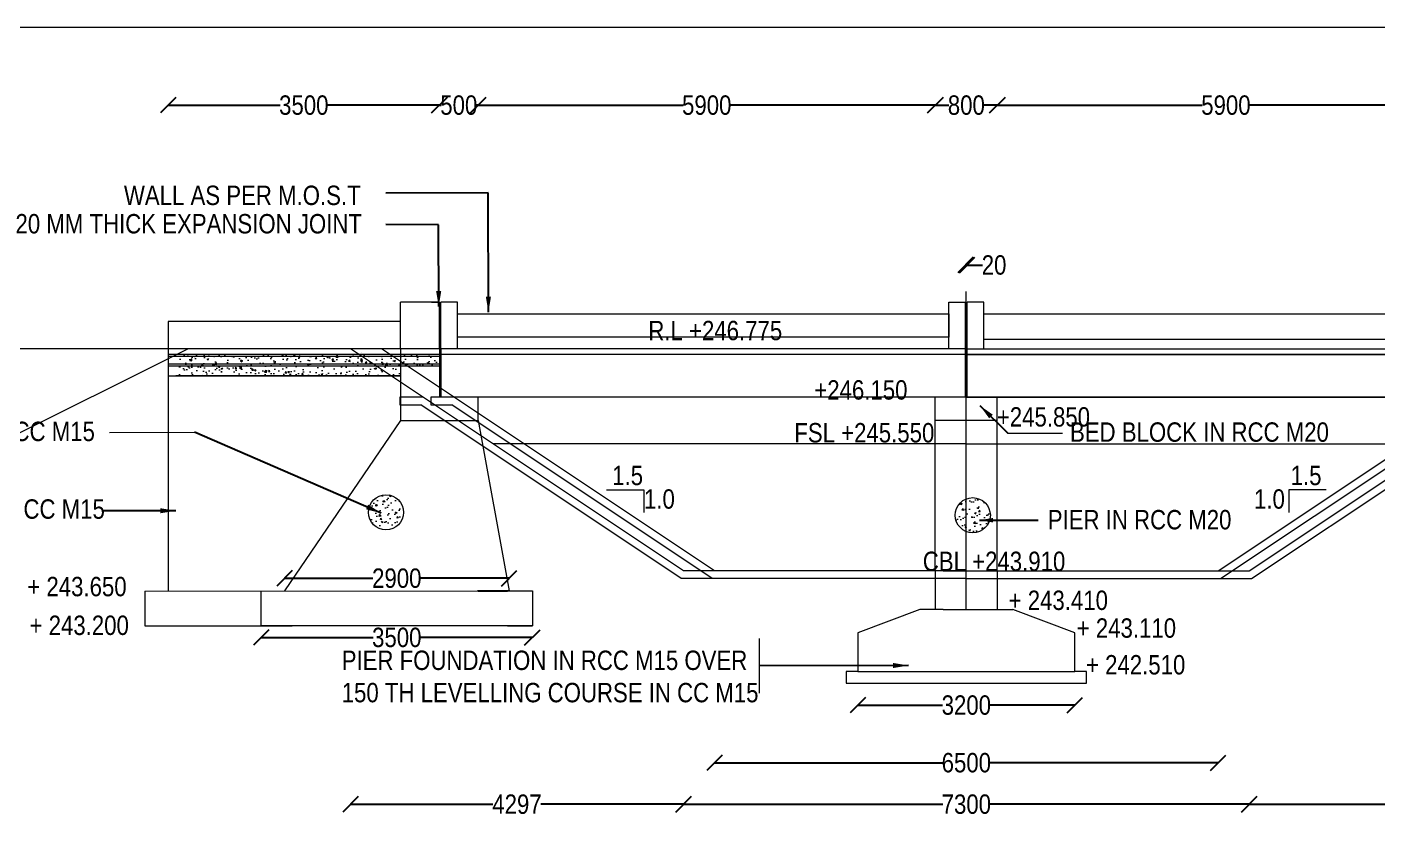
# Model space of a CAD drawing. Header units: millimetres. Extents: x 558951 to 630610, y 36244 to 87601.
# Drawn here: x 572413 to 589847, y 77411 to 87601 of the extents above; entities that cross this region are included whole.
import ezdxf

# ---------------------------------------------------------------- set-up
doc = ezdxf.new("R2010")
doc.units = ezdxf.units.MM
doc.header["$LTSCALE"] = 300
doc.header["$MEASUREMENT"] = 0
doc.layers.add('MAIN', color=7, linetype='Continuous')
doc.styles.add('ARIAL NARROW', font='ARIALN.TTF', dxfattribs={"height": 250})
doc.dimstyles.get("Standard").update_dxf_attribs({"dimtxt": 200, "dimasz": 200, "dimexe": 0.18, "dimexo": 0.0625, "dimgap": 0.09, "dimtad": 0, "dimdec": 0, "dimzin": 0, "dimdsep": 46, "dimtxsty": 'ARIAL NARROW', "dimcen": 0.0851, "dimdle": 0.1, "dimse1": 1, "dimse2": 1, "dimadec": 0, "dimazin": 0, "dimtfac": 1, "dimtdec": 0, "dimtofl": 0, "dimtmove": 0, "dimatfit": 3, "dimfxl": 1, "dimtolj": 1, "dimtzin": 0, "dimarcsym": 0})
doc.dimstyles.new('STANDARD$0', dxfattribs={"dimscale": 88.888889, "dimtxt": 0.02, "dimasz": 0.02, "dimexe": 0.05, "dimexo": 0.1, "dimgap": 0.002, "dimtad": 2, "dimdec": 0, "dimzin": 1, "dimdsep": 46, "dimtxsty": 'Standard', "dimcen": 0.09, "dimadec": 0, "dimazin": 0, "dimtfac": 1, "dimtdec": 4, "dimtofl": 0, "dimtmove": 0, "dimatfit": 3, "dimfxl": 1, "dimtolj": 1, "dimtzin": 1, "dimarcsym": 0})
doc.dimstyles.new('STANDARD$7', dxfattribs={"dimtxt": 2, "dimasz": 2, "dimexe": 1.25, "dimexo": 0.625, "dimtad": 1, "dimdec": 0, "dimlfac": 0.5, "dimdsep": 46, "dimtxsty": 'ARIAL NARROW', "dimcen": 2.5, "dimdle": 0.1, "dimse1": 1, "dimse2": 1, "dimadec": 0, "dimazin": 0, "dimtfac": 1, "dimtdec": 0, "dimtmove": 0, "dimatfit": 3, "dimfxl": 1, "dimtolj": 1, "dimtzin": 0, "dimarcsym": 0})

# ---------------------------------------------------------------- blocks, each defined once
blk = doc.blocks.new('_Oblique')
at = {"color": 0, "linetype": 'ByBlock', "lineweight": -2}
blk.add_line((-0.5, -0.5), (0.5, 0.5), dxfattribs=at)
blk = doc.blocks.new('*D45')
at = {"layer": 'Defpoints', "color": 0, "linetype": 'ByBlock', "lineweight": 9, "transparency": 16777216}
for p in [(583135, 79286), (585935, 79286), (585935, 78853)]:
    blk.add_point(p, dxfattribs=at)
at = {"layer": 'MAIN', "color": 0, "linetype": 'ByBlock', "lineweight": -2, "transparency": 16777216}
for p, q in [((583135, 78853), (584229, 78853)), ((585935, 78853), (584841, 78853))]:
    blk.add_line(p, q, dxfattribs=at)
at = {"layer": 'MAIN', "color": 0, "linetype": 'ByBlock', "lineweight": -2, "transparency": 16777216, "xscale": 200, "yscale": 200, "zscale": 200, "rotation": 180}
blk.add_blockref('_Oblique', (583135, 78853), dxfattribs=at)
at = {"layer": 'MAIN', "color": 0, "linetype": 'ByBlock', "lineweight": -2, "transparency": 16777216, "xscale": 200, "yscale": 200, "zscale": 200}
blk.add_blockref('_Oblique', (585935, 78853), dxfattribs=at)
at = {"layer": 'MAIN', "color": 0, "linetype": 'ByBlock', "lineweight": 13, "transparency": 16777216, "insert": (584535, 78853), "char_height": 250, "attachment_point": 5, "style": 'ARIAL NARROW'}
blk.add_mtext('\\A1;3200', dxfattribs=at)
blk = doc.blocks.new('*D49')
at = {"layer": 'Defpoints', "color": 0, "linetype": 'ByBlock', "lineweight": 9, "transparency": 16777216}
for p in [(584545, 84530), (584525, 84051), (584545, 84201)]:
    blk.add_point(p, dxfattribs=at)
at = {"layer": 'MAIN', "color": 0, "linetype": 'ByBlock', "lineweight": -2, "transparency": 16777216}
for p, q in [((584525, 84530), (584545, 84530)), ((584545, 84530), (584745, 84530))]:
    blk.add_line(p, q, dxfattribs=at)
at = {"layer": 'MAIN', "color": 0, "linetype": 'ByBlock', "lineweight": -2, "transparency": 16777216, "xscale": 200, "yscale": 200, "zscale": 200, "rotation": 180}
blk.add_blockref('_Oblique', (584525, 84530), dxfattribs=at)
at = {"layer": 'MAIN', "color": 0, "linetype": 'ByBlock', "lineweight": -2, "transparency": 16777216, "xscale": 200, "yscale": 200, "zscale": 200}
blk.add_blockref('_Oblique', (584545, 84530), dxfattribs=at)
at = {"layer": 'MAIN', "color": 0, "linetype": 'ByBlock', "lineweight": 13, "transparency": 16777216, "insert": (584893, 84530), "char_height": 250, "attachment_point": 5, "style": 'ARIAL NARROW'}
blk.add_mtext('\\A1;20', dxfattribs=at)
blk = doc.blocks.new('*D50')
at = {"layer": 'Defpoints', "color": 0, "linetype": 'ByBlock', "lineweight": 9, "transparency": 16777216}
for p in [(577735, 86592), (577735, 81975), (578235, 81975)]:
    blk.add_point(p, dxfattribs=at)
at = {"layer": 'MAIN', "color": 0, "linetype": 'ByBlock', "lineweight": -2, "transparency": 16777216}
for p, q in [((577735, 86592), (577759, 86592)), ((578235, 86592), (578211, 86592))]:
    blk.add_line(p, q, dxfattribs=at)
at = {"layer": 'MAIN', "color": 0, "linetype": 'ByBlock', "lineweight": -2, "transparency": 16777216, "xscale": 200, "yscale": 200, "zscale": 200, "rotation": 180}
blk.add_blockref('_Oblique', (577735, 86592), dxfattribs=at)
at = {"layer": 'MAIN', "color": 0, "linetype": 'ByBlock', "lineweight": -2, "transparency": 16777216, "xscale": 200, "yscale": 200, "zscale": 200}
blk.add_blockref('_Oblique', (578235, 86592), dxfattribs=at)
at = {"layer": 'MAIN', "color": 0, "linetype": 'ByBlock', "lineweight": 13, "transparency": 16777216, "insert": (577985, 86592), "char_height": 250, "attachment_point": 5, "style": 'ARIAL NARROW'}
blk.add_mtext('\\A1;500', dxfattribs=at)
blk = doc.blocks.new('*D51')
at = {"layer": 'Defpoints', "color": 0, "linetype": 'ByBlock', "lineweight": 9, "transparency": 16777216}
for p in [(574235, 86592), (577735, 83045), (574235, 82595)]:
    blk.add_point(p, dxfattribs=at)
at = {"layer": 'MAIN', "color": 0, "linetype": 'ByBlock', "lineweight": -2, "transparency": 16777216}
for p, q in [((574235, 86592), (575679, 86592)), ((577735, 86592), (576291, 86592))]:
    blk.add_line(p, q, dxfattribs=at)
at = {"layer": 'MAIN', "color": 0, "linetype": 'ByBlock', "lineweight": -2, "transparency": 16777216, "xscale": 200, "yscale": 200, "zscale": 200, "rotation": 180}
blk.add_blockref('_Oblique', (574235, 86592), dxfattribs=at)
at = {"layer": 'MAIN', "color": 0, "linetype": 'ByBlock', "lineweight": -2, "transparency": 16777216, "xscale": 200, "yscale": 200, "zscale": 200}
blk.add_blockref('_Oblique', (577735, 86592), dxfattribs=at)
at = {"layer": 'MAIN', "color": 0, "linetype": 'ByBlock', "lineweight": 13, "transparency": 16777216, "insert": (575985, 86592), "char_height": 250, "attachment_point": 5, "style": 'ARIAL NARROW'}
blk.add_mtext('\\A1;3500', dxfattribs=at)
blk = doc.blocks.new('*D52')
at = {"layer": 'Defpoints', "color": 0, "linetype": 'ByBlock', "lineweight": 9, "transparency": 16777216}
for p in [(578235, 86595), (584135, 86592), (584135, 86592)]:
    blk.add_point(p, dxfattribs=at)
at = {"layer": 'MAIN', "color": 0, "linetype": 'ByBlock', "lineweight": -2, "transparency": 16777216}
for p, q in [((578235, 86592), (580879, 86592)), ((584135, 86592), (581491, 86592))]:
    blk.add_line(p, q, dxfattribs=at)
at = {"layer": 'MAIN', "color": 0, "linetype": 'ByBlock', "lineweight": -2, "transparency": 16777216, "xscale": 200, "yscale": 200, "zscale": 200, "rotation": 180}
blk.add_blockref('_Oblique', (578235, 86592), dxfattribs=at)
at = {"layer": 'MAIN', "color": 0, "linetype": 'ByBlock', "lineweight": -2, "transparency": 16777216, "xscale": 200, "yscale": 200, "zscale": 200}
blk.add_blockref('_Oblique', (584135, 86592), dxfattribs=at)
at = {"layer": 'MAIN', "color": 0, "linetype": 'ByBlock', "lineweight": 13, "transparency": 16777216, "insert": (581185, 86592), "char_height": 250, "attachment_point": 5, "style": 'ARIAL NARROW'}
blk.add_mtext('\\A1;5900', dxfattribs=at)
blk = doc.blocks.new('*D53')
at = {"layer": 'Defpoints', "color": 0, "linetype": 'ByBlock', "lineweight": 9, "transparency": 16777216}
for p in [(584135, 86592), (584935, 86592), (584935, 86592)]:
    blk.add_point(p, dxfattribs=at)
at = {"layer": 'MAIN', "color": 0, "linetype": 'ByBlock', "lineweight": -2, "transparency": 16777216}
for p, q in [((584135, 86592), (584309, 86592)), ((584935, 86592), (584761, 86592))]:
    blk.add_line(p, q, dxfattribs=at)
at = {"layer": 'MAIN', "color": 0, "linetype": 'ByBlock', "lineweight": -2, "transparency": 16777216, "xscale": 200, "yscale": 200, "zscale": 200, "rotation": 180}
blk.add_blockref('_Oblique', (584135, 86592), dxfattribs=at)
at = {"layer": 'MAIN', "color": 0, "linetype": 'ByBlock', "lineweight": -2, "transparency": 16777216, "xscale": 200, "yscale": 200, "zscale": 200}
blk.add_blockref('_Oblique', (584935, 86592), dxfattribs=at)
at = {"layer": 'MAIN', "color": 0, "linetype": 'ByBlock', "lineweight": 13, "transparency": 16777216, "insert": (584535, 86592), "char_height": 250, "attachment_point": 5, "style": 'ARIAL NARROW'}
blk.add_mtext('\\A1;800', dxfattribs=at)
blk = doc.blocks.new('*D54')
at = {"layer": 'Defpoints', "color": 0, "linetype": 'ByBlock', "lineweight": 9, "transparency": 16777216}
for p in [(584935, 86592), (584935, 86592), (590835, 86595)]:
    blk.add_point(p, dxfattribs=at)
at = {"layer": 'MAIN', "color": 0, "linetype": 'ByBlock', "lineweight": -2, "transparency": 16777216}
for p, q in [((584935, 86592), (587579, 86592)), ((590835, 86592), (588191, 86592))]:
    blk.add_line(p, q, dxfattribs=at)
at = {"layer": 'MAIN', "color": 0, "linetype": 'ByBlock', "lineweight": -2, "transparency": 16777216, "xscale": 200, "yscale": 200, "zscale": 200, "rotation": 180}
blk.add_blockref('_Oblique', (584935, 86592), dxfattribs=at)
at = {"layer": 'MAIN', "color": 0, "linetype": 'ByBlock', "lineweight": -2, "transparency": 16777216, "xscale": 200, "yscale": 200, "zscale": 200}
blk.add_blockref('_Oblique', (590835, 86592), dxfattribs=at)
at = {"layer": 'MAIN', "color": 0, "linetype": 'ByBlock', "lineweight": 13, "transparency": 16777216, "insert": (587885, 86592), "char_height": 250, "attachment_point": 5, "style": 'ARIAL NARROW'}
blk.add_mtext('\\A1;5900', dxfattribs=at)
blk = doc.blocks.new('*D56')
at = {"color": 0, "linetype": 'ByBlock', "lineweight": -2, "transparency": 16777216}
for p, q in [((578235, 80335), (578235, 80331)), ((578612, 80326), (578237, 80326)), ((578614, 80335), (578614, 80331))]:
    blk.add_line(p, q, dxfattribs=at)
at = {"color": 0, "linetype": 'ByBlock', "lineweight": 9, "transparency": 16777216}
for points in [[(578237, 80327), (578237, 80326), (578235, 80326)], [(578612, 80327), (578612, 80326), (578614, 80326)]]:
    blk.add_solid(points, dxfattribs=at)
at = {"layer": 'Defpoints', "color": 0, "linetype": 'ByBlock', "lineweight": 9, "transparency": 16777216}
for p in [(578235, 80326), (578235, 80326), (578614, 80326)]:
    blk.add_point(p, dxfattribs=at)
at = {"color": 0, "linetype": 'ByBlock', "lineweight": 13, "transparency": 16777216, "insert": (578424, 80325), "char_height": 1.78, "attachment_point": 5}
blk.add_mtext('\\A1;379', dxfattribs=at)
blk = doc.blocks.new('*D59')
at = {"layer": 'Defpoints', "color": 0, "linetype": 'ByBlock', "lineweight": 9, "transparency": 16777216}
for p in [(575735, 80490), (578635, 80490), (578635, 80490)]:
    blk.add_point(p, dxfattribs=at)
at = {"layer": 'MAIN', "color": 0, "linetype": 'ByBlock', "lineweight": -2, "transparency": 16777216}
for p, q in [((575735, 80490), (576877, 80490)), ((578635, 80490), (577492, 80490))]:
    blk.add_line(p, q, dxfattribs=at)
at = {"layer": 'MAIN', "color": 0, "linetype": 'ByBlock', "lineweight": -2, "transparency": 16777216, "xscale": 200, "yscale": 200, "zscale": 200, "rotation": 180}
blk.add_blockref('_Oblique', (575735, 80490), dxfattribs=at)
at = {"layer": 'MAIN', "color": 0, "linetype": 'ByBlock', "lineweight": -2, "transparency": 16777216, "xscale": 200, "yscale": 200, "zscale": 200}
blk.add_blockref('_Oblique', (578635, 80490), dxfattribs=at)
at = {"layer": 'MAIN', "color": 0, "linetype": 'ByBlock', "lineweight": 13, "transparency": 16777216, "insert": (577185, 80490), "char_height": 250, "attachment_point": 5, "style": 'ARIAL NARROW'}
blk.add_mtext('\\A1;2900', dxfattribs=at)
blk = doc.blocks.new('*D60')
at = {"layer": 'Defpoints', "color": 0, "linetype": 'ByBlock', "lineweight": 9, "transparency": 16777216}
for p in [(575435, 79726), (578935, 79726), (578935, 79726)]:
    blk.add_point(p, dxfattribs=at)
at = {"layer": 'MAIN', "color": 0, "linetype": 'ByBlock', "lineweight": -2, "transparency": 16777216}
for p, q in [((575435, 79726), (576879, 79726)), ((578935, 79726), (577491, 79726))]:
    blk.add_line(p, q, dxfattribs=at)
at = {"layer": 'MAIN', "color": 0, "linetype": 'ByBlock', "lineweight": -2, "transparency": 16777216, "xscale": 200, "yscale": 200, "zscale": 200, "rotation": 180}
blk.add_blockref('_Oblique', (575435, 79726), dxfattribs=at)
at = {"layer": 'MAIN', "color": 0, "linetype": 'ByBlock', "lineweight": -2, "transparency": 16777216, "xscale": 200, "yscale": 200, "zscale": 200}
blk.add_blockref('_Oblique', (578935, 79726), dxfattribs=at)
at = {"layer": 'MAIN', "color": 0, "linetype": 'ByBlock', "lineweight": 13, "transparency": 16777216, "insert": (577185, 79726), "char_height": 250, "attachment_point": 5, "style": 'ARIAL NARROW'}
blk.add_mtext('\\A1;3500', dxfattribs=at)
blk = doc.blocks.new('*D61')
at = {"layer": 'Defpoints', "color": 0, "linetype": 'ByBlock', "lineweight": 9, "transparency": 16777216}
for p in [(581285, 78110), (587785, 78110), (587785, 78110)]:
    blk.add_point(p, dxfattribs=at)
at = {"layer": 'MAIN', "color": 0, "linetype": 'ByBlock', "lineweight": -2, "transparency": 16777216}
for p, q in [((581285, 78110), (584228, 78110)), ((587785, 78110), (584841, 78110))]:
    blk.add_line(p, q, dxfattribs=at)
at = {"layer": 'MAIN', "color": 0, "linetype": 'ByBlock', "lineweight": -2, "transparency": 16777216, "xscale": 200, "yscale": 200, "zscale": 200, "rotation": 180}
blk.add_blockref('_Oblique', (581285, 78110), dxfattribs=at)
at = {"layer": 'MAIN', "color": 0, "linetype": 'ByBlock', "lineweight": -2, "transparency": 16777216, "xscale": 200, "yscale": 200, "zscale": 200}
blk.add_blockref('_Oblique', (587785, 78110), dxfattribs=at)
at = {"layer": 'MAIN', "color": 0, "linetype": 'ByBlock', "lineweight": 13, "transparency": 16777216, "insert": (584535, 78110), "char_height": 250, "attachment_point": 5, "style": 'ARIAL NARROW'}
blk.add_mtext('\\A1;6500', dxfattribs=at)
blk = doc.blocks.new('*D62')
at = {"layer": 'Defpoints', "color": 0, "linetype": 'ByBlock', "lineweight": 9, "transparency": 16777216}
for p in [(580885, 77575), (588185, 77575), (588185, 77575)]:
    blk.add_point(p, dxfattribs=at)
at = {"layer": 'MAIN', "color": 0, "linetype": 'ByBlock', "lineweight": -2, "transparency": 16777216}
for p, q in [((580885, 77575), (584230, 77575)), ((588185, 77575), (584840, 77575))]:
    blk.add_line(p, q, dxfattribs=at)
at = {"layer": 'MAIN', "color": 0, "linetype": 'ByBlock', "lineweight": -2, "transparency": 16777216, "xscale": 200, "yscale": 200, "zscale": 200, "rotation": 180}
blk.add_blockref('_Oblique', (580885, 77575), dxfattribs=at)
at = {"layer": 'MAIN', "color": 0, "linetype": 'ByBlock', "lineweight": -2, "transparency": 16777216, "xscale": 200, "yscale": 200, "zscale": 200}
blk.add_blockref('_Oblique', (588185, 77575), dxfattribs=at)
at = {"layer": 'MAIN', "color": 0, "linetype": 'ByBlock', "lineweight": 13, "transparency": 16777216, "insert": (584535, 77575), "char_height": 250, "attachment_point": 5, "style": 'ARIAL NARROW'}
blk.add_mtext('\\A1;7300', dxfattribs=at)
blk = doc.blocks.new('*D63')
at = {"layer": 'Defpoints', "color": 0, "linetype": 'ByBlock', "lineweight": 9, "transparency": 16777216}
for p in [(576587, 80440), (580885, 77575), (580885, 77575)]:
    blk.add_point(p, dxfattribs=at)
at = {"layer": 'MAIN', "color": 0, "linetype": 'ByBlock', "lineweight": -2, "transparency": 16777216}
for p, q in [((576587, 77575), (578426, 77575)), ((580885, 77575), (579046, 77575))]:
    blk.add_line(p, q, dxfattribs=at)
at = {"layer": 'MAIN', "color": 0, "linetype": 'ByBlock', "lineweight": -2, "transparency": 16777216, "xscale": 200, "yscale": 200, "zscale": 200, "rotation": 180}
blk.add_blockref('_Oblique', (576587, 77575), dxfattribs=at)
at = {"layer": 'MAIN', "color": 0, "linetype": 'ByBlock', "lineweight": -2, "transparency": 16777216, "xscale": 200, "yscale": 200, "zscale": 200}
blk.add_blockref('_Oblique', (580885, 77575), dxfattribs=at)
at = {"layer": 'MAIN', "color": 0, "linetype": 'ByBlock', "lineweight": 13, "transparency": 16777216, "insert": (578736, 77575), "char_height": 250, "attachment_point": 5, "style": 'ARIAL NARROW'}
blk.add_mtext('\\A1;4297', dxfattribs=at)
blk = doc.blocks.new('*D64')
at = {"layer": 'Defpoints', "color": 0, "linetype": 'ByBlock', "lineweight": 9, "transparency": 16777216}
for p in [(592483, 80440), (588185, 77575), (588185, 77575)]:
    blk.add_point(p, dxfattribs=at)
at = {"layer": 'MAIN', "color": 0, "linetype": 'ByBlock', "lineweight": -2, "transparency": 16777216}
for p, q in [((588185, 77575), (590024, 77575)), ((592483, 77575), (590644, 77575))]:
    blk.add_line(p, q, dxfattribs=at)
at = {"layer": 'MAIN', "color": 0, "linetype": 'ByBlock', "lineweight": -2, "transparency": 16777216, "xscale": 200, "yscale": 200, "zscale": 200, "rotation": 180}
blk.add_blockref('_Oblique', (588185, 77575), dxfattribs=at)
at = {"layer": 'MAIN', "color": 0, "linetype": 'ByBlock', "lineweight": -2, "transparency": 16777216, "xscale": 200, "yscale": 200, "zscale": 200}
blk.add_blockref('_Oblique', (592483, 77575), dxfattribs=at)
at = {"layer": 'MAIN', "color": 0, "linetype": 'ByBlock', "lineweight": 13, "transparency": 16777216, "insert": (590334, 77575), "char_height": 250, "attachment_point": 5, "style": 'ARIAL NARROW'}
blk.add_mtext('\\A1;4297', dxfattribs=at)

msp = doc.modelspace()

# ---------------------------------------------------------------- hatches: boundary and pattern name
at = {"linetype": 'ByBlock', "lineweight": 13}
h = msp.add_hatch(dxfattribs=at)
h.set_pattern_fill('AR-CONC', color=0, scale=30, style=0)
h.set_pattern_definition([(50, (2916.36, 102394.58), (215.178055, -18.82564), [22.5, -247.5]), (355, (2916.36, 102394.58), (-41.6254, 225.65764), [18, -198]), (100.4514, (2934.3, 102393), (173.552815, 206.83186), [19.12206, -210.34263]), (46.1842, (2916.36, 102454.58), (320.17231, -49.6557), [33.75, -371.25]), (96.6356, (2943.04, 102450.44), (280.39881, 292.23536), [28.68309, -315.5139]), (351.1842, (2916.36, 102454.58), (280.39858, 292.23558), [27, -297]), (21, (2946.36, 102439.58), (179.072116, -120.785667), [22.5, -247.5]), (326, (2946.36, 102439.58), (72.9946, 217.54501), [18, -198]), (71.4514, (2961.28, 102429.51), (252.06679, 96.75915), [19.12206, -210.34263]), (37.5, (2916.36, 102394.58), (3.647957, 99.868156), [0, -195.6, 0, -201, 0, -198.75]), (7.5, (2916.36, 102394.58), (78.920861, 118.323514), [0, -114.6, 0, -191.1, 0, -75.75]), (327.5, (2849.46, 102394.58), (160.146731, -6.766462), [0, -75, 0, -234, 0, -310.5]), (317.5, (2819.46, 102394.58), (174.95585, 30.031495), [0, -97.5, 0, -155.4, 0, -220.5])])
h.paths.add_polyline_path([(577734.9, 83376.3), (574334.9, 83376.3), (574334.9, 83101.3), (577234.9, 83101.3), (577234.9, 83226.3), (577734.9, 83226.3)])
at = {"layer": 'MAIN', "linetype": 'ByBlock', "lineweight": 13}
h = msp.add_hatch(dxfattribs=at)
h.set_pattern_fill('AR-CONC', color=0, scale=30, style=0)
h.set_pattern_definition([(130, (1151754.4, -20989.98), (-215.178055, -18.82564), [22.5, -247.5]), (185, (1151754.4, -20989.98), (41.6254, 225.65764), [18, -198]), (79.5486, (1151736.46, -20991.55), (-173.552815, 206.83186), [19.12206, -210.34263]), (133.8158, (1151754.4, -20929.98), (-320.17231, -49.6557), [33.75, -371.25]), (83.3644, (1151727.7, -20934.12), (-280.39881, 292.23536), [28.68309, -315.5139]), (188.8158, (1151754.4, -20929.98), (-280.39858, 292.23558), [27, -297]), (159, (1151724.4, -20944.98), (-179.072116, -120.785667), [22.5, -247.5]), (214, (1151724.4, -20944.98), (-72.9946, 217.54501), [18, -198]), (108.5486, (1151709.47, -20955.04), (-252.06679, 96.75915), [19.12206, -210.34263]), (142.5, (1151754.4, -20989.98), (-3.647957, 99.868156), [0, -195.6, 0, -201, 0, -198.75]), (172.5, (1151754.4, -20989.98), (-78.920861, 118.323514), [0, -114.6, 0, -191.1, 0, -75.75]), (212.5, (1151821.3, -20989.98), (-160.146731, -6.766462), [0, -75, 0, -234, 0, -310.5]), (222.5, (1151851.3, -20989.98), (-174.95585, 30.031495), [0, -97.5, 0, -155.4, 0, -220.5])])
edge = h.paths.add_edge_path()
edge.add_arc((577045.6, 81340), 226.8, 0, 360)
h = msp.add_hatch(dxfattribs=at)
h.set_pattern_fill('AR-CONC', color=0, scale=30, style=0)
h.set_pattern_definition([(50, (23626.33, -20531.4), (215.178055, -18.82564), [22.5, -247.5]), (355, (23626.33, -20531.4), (-41.6254, 225.65764), [18, -198]), (100.4514, (23644.26, -20532.98), (173.552815, 206.83186), [19.12206, -210.34263]), (46.1842, (23626.33, -20471.4), (320.17231, -49.6557), [33.75, -371.25]), (96.6356, (23653, -20475.55), (280.39881, 292.23536), [28.68309, -315.5139]), (351.1842, (23626.33, -20471.4), (280.39858, 292.23558), [27, -297]), (21, (23656.33, -20486.4), (179.072116, -120.785667), [22.5, -247.5]), (326, (23656.33, -20486.4), (72.9946, 217.54501), [18, -198]), (71.4514, (23671.25, -20496.47), (252.06679, 96.75915), [19.12206, -210.34263]), (37.5, (23626.33, -20531.41), (3.647957, 99.868156), [0, -195.6, 0, -201, 0, -198.75]), (7.5, (23626.33, -20531.41), (78.920861, 118.323514), [0, -114.6, 0, -191.1, 0, -75.75]), (327.5, (23559.43, -20531.41), (160.146731, -6.766462), [0, -75, 0, -234, 0, -310.5]), (317.5, (23529.43, -20531.41), (174.95585, 30.031495), [0, -97.5, 0, -155.4, 0, -220.5])])
edge = h.paths.add_edge_path()
edge.add_arc((584613.9, 81303.5), 226.8, 0, 360)

# ---------------------------------------------------------------- linework, layer by layer
at = {"color": 0, "lineweight": 13}
for p, q in [((584534.9, 80086.3), (584534.9, 84188.5)), ((584534.9, 83451.3), (574140, 83451.3)), ((580884.9, 80586.3), (576587.4, 83451.3)), ((580884.9, 80586.3), (576587.4, 83451.3)), ((591434.9, 83376.3), (576674.9, 83376.3)), ((581284.9, 80586.3), (576987.4, 83451.3)), ((581284.9, 80586.3), (576987.4, 83451.3)), ((577234.9, 83451.3), (577234.9, 82526.3)), ((577734.9, 83451.3), (577734.9, 82826.3)), ((577734.9, 83451.3), (577734.9, 82826.3)), ((577754.9, 83451.3), (577754.9, 82826.3)), ((577754.9, 83451.3), (577754.9, 82826.3)), ((584534.9, 83376.3), (578509.9, 83376.3)), ((584524.9, 82826.3), (584524.9, 83376.3)), ((584534.9, 83451.3), (604468.1, 83451.3)), ((584534.9, 83376.3), (592369.9, 83376.3)), ((584544.9, 82826.3), (584544.9, 83376.3)), ((587784.9, 80586.3), (592082.4, 83451.3)), ((588184.9, 80586.3), (592482.4, 83451.3)), ((578234.9, 82526.3), (578234.9, 82826.3)), ((578234.9, 82526.3), (578234.9, 82826.3)), ((584534.9, 82826.3), (580784.9, 82826.3)), ((584134.9, 80586.3), (584134.9, 82826.3)), ((584534.9, 82826.3), (589659.9, 82826.3)), ((584534.9, 82826.3), (591334.9, 82826.3)), ((584934.9, 80586.3), (584934.9, 82826.3)), ((580854.4, 80486.4), (577495, 82726)), ((581254.6, 80486.3), (577894.7, 82726.2)), ((587815.1, 80486.3), (591175, 82726.2)), ((588215.3, 80486.4), (591574.7, 82726)), ((577234.9, 82526.3), (575734.9, 80326.3)), ((577234.9, 82526.3), (578234.9, 82526.3)), ((578234.9, 82526.3), (578634.9, 80326.3)), ((584934.9, 82526.3), (584134.9, 82526.3)), ((584534.9, 82226.3), (578424.9, 82226.3)), ((584534.9, 82226.3), (580784.9, 82226.3)), ((584534.9, 82226.3), (590644.9, 82226.3)), ((584534.9, 80586.3), (580884.9, 80586.3)), ((584534.9, 80586.3), (588184.9, 80586.3)), ((584534.9, 80486.3), (580854.7, 80486.3)), ((584534.9, 80486.3), (588215, 80486.3)), ((573935.4, 80325.8), (578613.9, 80326.3)), ((575434.9, 79876.3), (575434.9, 80325.8)), ((578613.9, 80326.3), (578934.9, 80326.3)), ((578934.9, 80326.3), (578934.9, 79876.3)), ((573935.4, 79875.8), (575834.9, 79876.3)), ((578934.9, 79876.3), (575434.9, 79876.3)), ((578615.5, 79876.3), (578934.9, 79876.3))]:
    msp.add_line(p, q, dxfattribs=at)
at = {"color": 0, "linetype": 'ByBlock', "lineweight": 13}
for p, q in [((574234.9, 83800.3), (574234.9, 80325.8)), ((574140, 83451.3), (566497.5, 83451.3)), ((569437.4, 80926.3), (574487.4, 83451.3)), ((574234.9, 83450.8), (574234.9, 83101.3)), ((577524.9, 82826.3), (577224.9, 82826.3)), ((577224.9, 82826.3), (577224.9, 82726.3)), ((577924.9, 82826.3), (577624.9, 82826.3)), ((577624.9, 82826.3), (577624.9, 82726.3)), ((577224.9, 82726.3), (577494.1, 82726.3)), ((577494.1, 82726.3), (577495, 82726)), ((577624.9, 82726.3), (577894.4, 82726.3)), ((584134.9, 80586.3), (584134.9, 80086.3)), ((584234.9, 80586.3), (584834.9, 80586.3)), ((584934.9, 80586.3), (584934.9, 80086.3)), ((573934.9, 80325.3), (573934.9, 79876.3)), ((583934.9, 80086.3), (583134.9, 79786.3)), ((584234.9, 80086.3), (583934.9, 80086.3)), ((584234.9, 80086.3), (584834.9, 80086.3)), ((584834.9, 80086.3), (585134.9, 80086.3)), ((585934.9, 79786.3), (585134.9, 80086.3)), ((583134.9, 79786.3), (583134.9, 79286.3)), ((585934.9, 79286.3), (585934.9, 79786.3)), ((583134.9, 79286.3), (582984.9, 79286.3)), ((582984.9, 79286.3), (582984.9, 79136.3)), ((583134.9, 79286.3), (585934.9, 79286.3)), ((586084.9, 79286.3), (585934.9, 79286.3)), ((586084.9, 79136.3), (586084.9, 79286.3)), ((582984.9, 79136.3), (586084.9, 79136.3))]:
    msp.add_line(p, q, dxfattribs=at)
at = {"color": 0, "lineweight": 13}
for points in [[(577969.9, 83901.3), (584309.9, 83901.3), (584309.9, 83601.3), (577969.9, 83601.3)], [(584759.9, 83901.3), (591099.9, 83901.3), (591099.9, 83571.3), (584759.9, 83571.3)]]:
    msp.add_lwpolyline(points, close=True, dxfattribs=at)
at = {"color": 0, "linetype": 'ByBlock', "lineweight": 13}
for centre, start, end in [((574235.4, 83450.8), 90, 180), ((577494.4, 82725.8), 56.30993, 90), ((577894.4, 82725.8), 56.30993, 90), ((573935.4, 80325.3), 90, 180), ((573935.4, 79876.3), 180, 270), ((574235.4, 79876.3), 180, 270)]:
    msp.add_arc(centre, 0.5, start, end, dxfattribs=at)
at = {"color": 0, "lineweight": 13}
for centre, start, end in [((576724, 83400.8), 90, 236.30993), ((576724, 83400.8), 90, 236.30993), ((580854.7, 80486.8), 236.30993, 270), ((588215, 80486.8), 270, 303.69007), ((575435.4, 80325.8), 90, 180), ((575635.4, 80325.8), 90, 180), ((575635.4, 80325.8), 90, 180)]:
    msp.add_arc(centre, 0.5, start, end, dxfattribs=at)
at = {"layer": 'MAIN', "color": 0, "lineweight": 13}
for p, q in [((558951.3, 87600.6), (630609.8, 87600.6)), ((579890, 81632.1), (580373.3, 81632.1)), ((580373.3, 81632.1), (580373.3, 81336.5)), ((589179.7, 81632.1), (588696.4, 81632.1)), ((588696.4, 81632.1), (588696.4, 81336.5))]:
    msp.add_line(p, q, dxfattribs=at)
at = {"layer": 'MAIN', "color": 0, "linetype": 'ByBlock', "lineweight": 13}
for p, q in [((577234.9, 83451.3), (577234.9, 84051.3)), ((577734.9, 84051.3), (577234.9, 84051.3)), ((577334.9, 84051.3), (577234.9, 84051.3)), ((577634.9, 84051.3), (577334.9, 84051.3)), ((577634.9, 84051.3), (577734.9, 84051.3)), ((577734.9, 83451.3), (577734.9, 84051.3)), ((577754.9, 83451.3), (577754.9, 84051.3)), ((577969.9, 84051.3), (577754.9, 84051.3)), ((577969.9, 83451.3), (577969.9, 84051.3)), ((584309.9, 84051.3), (584524.9, 84051.3)), ((584309.9, 83451.3), (584309.9, 84051.3)), ((584309.9, 83451.3), (584309.9, 84051.3)), ((584309.9, 84051.3), (584524.9, 84051.3)), ((584524.9, 83376.3), (584524.9, 84051.3)), ((584759.9, 84051.3), (584544.9, 84051.3)), ((584544.9, 83376.3), (584544.9, 84051.3)), ((584759.9, 83451.3), (584759.9, 84051.3)), ((577234.5, 83801.3), (574235.4, 83800.8)), ((577234.9, 83451.3), (577234.9, 83801.3)), ((577754.9, 83376.3), (574234.9, 83376.3)), ((577734.9, 83351.3), (574234.9, 83351.3)), ((577734.9, 83251.3), (574234.9, 83251.3)), ((577734.9, 83226.3), (574234.9, 83226.3)), ((577234.9, 83101.3), (574334.9, 83101.3)), ((591334.9, 82826.3), (577734.9, 82826.3)), ((584534.9, 82826.3), (578809.9, 82826.3)), ((584534.9, 82826.3), (579409.9, 82826.3)), ((573477.7, 82370.6), (574573.3, 82376.6)), ((585071.5, 82361.9), (585777, 82361.9)), ((581860.3, 79715.3), (581860.3, 79007.3))]:
    msp.add_line(p, q, dxfattribs=at)
at = {"layer": 'MAIN', "color": 0, "lineweight": 13, "const_width": 6.25, "flags": 128}
for points in [[(574581, 83344.3, -1), (574574.7, 83344.3, -1)], [(574831, 83344.3, -1), (574824.7, 83344.3, -1)], [(575065.1, 83344.3, -1), (575058.8, 83344.3, -1)], [(575315.1, 83344.3, -1), (575308.8, 83344.3, -1)], [(575570.9, 83344.3, -1), (575564.7, 83344.3, -1)], [(575820.9, 83344.3, -1), (575814.7, 83344.3, -1)], [(576066.6, 83344.3, -1), (576060.4, 83344.3, -1)], [(576316.6, 83344.3, -1), (576310.4, 83344.3, -1)], [(576578, 83344.3, -1), (576571.7, 83344.3, -1)], [(576828, 83344.3, -1), (576821.7, 83344.3, -1)], [(576994.6, 83344.3, -1), (576988.3, 83344.3, -1)], [(577244.6, 83344.3, -1), (577238.3, 83344.3, -1)], [(577467.2, 83344.3, -1), (577461, 83344.3, -1)], [(574581, 83258.5, -1), (574574.7, 83258.5, -1)], [(574831, 83258.5, -1), (574824.7, 83258.5, -1)], [(575065.1, 83258.5, -1), (575058.8, 83258.5, -1)], [(575315.1, 83258.5, -1), (575308.8, 83258.5, -1)], [(575570.9, 83258.5, -1), (575564.7, 83258.5, -1)], [(575820.9, 83258.5, -1), (575814.7, 83258.5, -1)], [(576066.6, 83258.5, -1), (576060.4, 83258.5, -1)], [(576316.6, 83258.5, -1), (576310.4, 83258.5, -1)], [(576578, 83258.5, -1), (576571.7, 83258.5, -1)], [(576828, 83258.5, -1), (576821.7, 83258.5, -1)], [(576994.6, 83258.5, -1), (576988.3, 83258.5, -1)], [(577244.6, 83258.5, -1), (577238.3, 83258.5, -1)], [(577467.2, 83258.5, -1), (577461, 83258.5, -1)]]:
    msp.add_lwpolyline(points, format="xyb", close=True, dxfattribs=at)
at = {"layer": 'MAIN', "color": 0, "linetype": 'ByBlock', "lineweight": 13}
msp.add_lwpolyline([(574234.9, 83101.3), (577234.9, 83101.3)], dxfattribs=at)
at = {"layer": 'MAIN', "color": 0, "lineweight": 13}
for centre in [(577045.6, 81340), (584618.2, 81303.4)]:
    msp.add_circle(centre, 226.8, dxfattribs=at)

# ---------------------------------------------------------------- texts
at = {"layer": 'MAIN', "color": 0, "lineweight": 13, "style": 'ARIAL NARROW'}
for s, p in [('WALL AS PER M.O.S.T', (573663.7, 85304.7)), ('+ 243.650', (572416.4, 80258.2)), ('+ 243.410', (585080.4, 80081.2)), ('+ 243.200', (572445.4, 79758.7)), ('+ 243.110', (585959.5, 79723.1)), ('+ 242.510', (586079.2, 79249.6))]:
    msp.add_text(s, height=250, dxfattribs=at).set_placement(p)
at = {"layer": 'MAIN', "color": 0, "lineweight": 13, "char_height": 250, "style": 'ARIAL NARROW'}
for s, insert, attachment_point in [('20 MM THICK EXPANSION JOINT', (572264.3, 85061.6), 4), ('ABUTMENT IN CC M15', (573289.3, 82382.8), 6), ('BED BLOCK IN RCC M20', (585872.9, 82374), 4), ('1.5', (580363.3, 81814.7), 6), ('1.5', (589118.8, 81814.7), 6), ('1.0', (580773.3, 81510.7), 6), ('1.0', (588645.8, 81510.7), 6), ('RETURN WALL IN CC M15', (569869.8, 81381.4), 4), ('PIER IN RCC M20', (585585.6, 81244.3), 4), ('PIER FOUNDATION IN RCC M15 OVER \\P150 TH LEVELLING COURSE IN CC M15', (576474.1, 79222.1), 4)]:
    msp.add_mtext(s, dxfattribs=dict(at, insert=insert, attachment_point=attachment_point))
at = {"layer": 'MAIN', "color": 0, "lineweight": 13, "char_height": 250, "attachment_point": 1, "style": 'ARIAL NARROW'}
for s, insert, width in [('R.L +246.775', (580431.2, 83810.8), 2930.825), (' +246.150', (582493.2, 83044.8), 2930.825), (' +245.850', (584849.2, 82697.1), 2930.825), ('FSL +245.550', (582314.7, 82492.5), 2930.825), ('CBL +243.910', (583973.5, 80833.7), 2256.93)]:
    msp.add_mtext(s, dxfattribs=dict(at, insert=insert, width=width))

# ---------------------------------------------------------------- dimensions: what is measured, and where the dimension line sits
at = {"color": 0, "linetype": 'ByBlock', "lineweight": 13}
dim = msp.add_linear_dim(base=(578234.9, 80326.3), p1=(578613.9, 80326.3), p2=(578234.9, 80326.3), angle=180, dimstyle='STANDARD$0', dxfattribs=at)
dim.commit()
dim.dimension.update_dxf_attribs({"geometry": '*D56', "text_midpoint": (578424.4, 80325.3)})
at = {"layer": 'MAIN', "color": 0, "linetype": 'ByBlock', "lineweight": 13}
for base, p1, p2, dimstyle, override, picture, middle in [((574234.9, 86591.7), (577734.9, 83045), (574234.9, 82595), 'Standard', {"dimtxt": 250, "dimblk1": 'Oblique', "dimblk2": 'Oblique', "dimsah": 1}, '*D51', (575984.9, 86591.7)), ((577734.9, 86591.7), (578234.9, 81975.5), (577734.9, 81975.5), 'Standard', {"dimtxt": 250, "dimblk1": 'Oblique', "dimblk2": 'Oblique', "dimsah": 1}, '*D50', (577984.9, 86591.7)), ((584934.9, 86592.3), (590834.9, 86594.8), (584934.9, 86592.3), 'STANDARD$0', {"dimscale": 1, "dimtxt": 250, "dimasz": 200, "dimexe": 0.18, "dimexo": 0.0625, "dimgap": 0.09, "dimtad": 0, "dimzin": 0, "dimtxsty": 'ARIAL NARROW', "dimblk1": 'Oblique', "dimblk2": 'Oblique', "dimsah": 1, "dimcen": 0.0851, "dimdle": 0.1, "dimse1": 1, "dimse2": 1, "dimtdec": 0, "dimtzin": 0}, '*D54', (587884.9, 86592.3)), ((588185.0505494, 77575.3171713), (592482.5505493, 80440.3171713), (588185.0505494, 77575.3171713), 'STANDARD$0', {"dimscale": 1, "dimtxt": 250, "dimasz": 200, "dimexe": 0.18, "dimexo": 0.0625, "dimgap": 0.09, "dimtad": 0, "dimzin": 0, "dimtxsty": 'ARIAL NARROW', "dimblk1": 'Oblique', "dimblk2": 'Oblique', "dimsah": 1, "dimcen": 0.0851, "dimdle": 0.1, "dimse1": 1, "dimse2": 1, "dimtdec": 0, "dimtzin": 0}, '*D64', (590333.8005493, 77575.3171713))]:
    dim = msp.add_linear_dim(base=base, p1=p1, p2=p2, angle=180, dimstyle=dimstyle, override=override, dxfattribs=at)
    dim.commit()
    dim.dimension.update_dxf_attribs({"geometry": picture, "text_midpoint": middle})
for base, p1, p2, dimstyle, override, picture, middle in [((584134.9, 86592.3), (578234.9, 86594.8), (584134.9, 86592.3), 'STANDARD$0', {"dimscale": 1, "dimtxt": 250, "dimasz": 200, "dimexe": 0.18, "dimexo": 0.0625, "dimgap": 0.09, "dimtad": 0, "dimzin": 0, "dimtxsty": 'ARIAL NARROW', "dimblk1": 'Oblique', "dimblk2": 'Oblique', "dimsah": 1, "dimcen": 0.0851, "dimdle": 0.1, "dimse1": 1, "dimse2": 1, "dimtdec": 0, "dimtzin": 0}, '*D52', (581184.9, 86592.3)), ((584934.9, 86592.3), (584134.9, 86592.3), (584934.9, 86592.3), 'STANDARD$0', {"dimscale": 1, "dimtxt": 250, "dimasz": 200, "dimexe": 0.18, "dimexo": 0.0625, "dimgap": 0.09, "dimtad": 0, "dimzin": 0, "dimtxsty": 'ARIAL NARROW', "dimblk1": 'Oblique', "dimblk2": 'Oblique', "dimsah": 1, "dimcen": 0.0851, "dimdle": 0.1, "dimse1": 1, "dimse2": 1, "dimtdec": 0, "dimtzin": 0}, '*D53', (584534.9, 86592.3)), ((584544.9, 84530.3), (584524.9, 84051.3), (584544.9, 84201.3), 'Standard', {"dimtxt": 250, "dimblk1": 'Oblique', "dimblk2": 'Oblique', "dimsah": 1}, '*D49', (584893.1, 84530.3)), ((578634.9, 80490.3), (575734.9, 80490.3), (578634.9, 80490.3), 'STANDARD$0', {"dimscale": 1, "dimtxt": 250, "dimasz": 200, "dimexe": 0.18, "dimexo": 0.0625, "dimgap": 0.09, "dimtad": 0, "dimzin": 0, "dimtxsty": 'ARIAL NARROW', "dimblk1": 'Oblique', "dimblk2": 'Oblique', "dimsah": 1, "dimcen": 0.0851, "dimdle": 0.1, "dimse1": 1, "dimse2": 1, "dimtdec": 0, "dimtzin": 0}, '*D59', (577184.9, 80490.3)), ((580884.6505494, 77575.3171713), (576587.1505494, 80440.3171713), (580884.6505494, 77575.3171713), 'STANDARD$0', {"dimscale": 1, "dimtxt": 250, "dimasz": 200, "dimexe": 0.18, "dimexo": 0.0625, "dimgap": 0.09, "dimtad": 0, "dimzin": 0, "dimtxsty": 'ARIAL NARROW', "dimblk1": 'Oblique', "dimblk2": 'Oblique', "dimsah": 1, "dimcen": 0.0851, "dimdle": 0.1, "dimse1": 1, "dimse2": 1, "dimtdec": 0, "dimtzin": 0}, '*D63', (578735.9005494, 77575.3171713)), ((578934.9, 79726.3), (575434.9, 79726.3), (578934.9, 79726.3), 'STANDARD$0', {"dimscale": 1, "dimtxt": 250, "dimasz": 200, "dimexe": 0.18, "dimexo": 0.0625, "dimgap": 0.09, "dimtad": 0, "dimzin": 0, "dimtxsty": 'ARIAL NARROW', "dimblk1": 'Oblique', "dimblk2": 'Oblique', "dimsah": 1, "dimcen": 0.0851, "dimdle": 0.1, "dimse1": 1, "dimse2": 1, "dimtdec": 0, "dimtzin": 0}, '*D60', (577184.9, 79726.3)), ((587784.9, 78109.8), (581284.9, 78109.8), (587784.9, 78109.8), 'STANDARD$0', {"dimscale": 1, "dimtxt": 250, "dimasz": 200, "dimexe": 0.18, "dimexo": 0.0625, "dimgap": 0.09, "dimtad": 0, "dimzin": 0, "dimtxsty": 'ARIAL NARROW', "dimblk1": 'Oblique', "dimblk2": 'Oblique', "dimsah": 1, "dimcen": 0.0851, "dimdle": 0.1, "dimse1": 1, "dimse2": 1, "dimtdec": 0, "dimtzin": 0}, '*D61', (584534.9, 78109.8)), ((588184.9, 77575.3), (580884.9, 77575.3), (588184.9, 77575.3), 'STANDARD$0', {"dimscale": 1, "dimtxt": 250, "dimasz": 200, "dimexe": 0.18, "dimexo": 0.0625, "dimgap": 0.09, "dimtad": 0, "dimzin": 0, "dimtxsty": 'ARIAL NARROW', "dimblk1": 'Oblique', "dimblk2": 'Oblique', "dimsah": 1, "dimcen": 0.0851, "dimdle": 0.1, "dimse1": 1, "dimse2": 1, "dimtdec": 0, "dimtzin": 0}, '*D62', (584534.9, 77575.3))]:
    dim = msp.add_linear_dim(base=base, p1=p1, p2=p2, dimstyle=dimstyle, override=override, dxfattribs=at)
    dim.commit()
    dim.dimension.update_dxf_attribs({"geometry": picture, "text_midpoint": middle})
dim = msp.add_linear_dim(base=(585934.9, 78853.5), p1=(583134.9, 79286.3), p2=(585934.9, 79286.3), text='3200', dimstyle='Standard', override={"dimtxt": 250, "dimblk1": 'Oblique', "dimblk2": 'Oblique', "dimsah": 1}, dxfattribs=at)
dim.commit()
dim.dimension.update_dxf_attribs({"geometry": '*D45', "text_midpoint": (584534.9, 78853.5)})

# ---------------------------------------------------------------- leaders
msp.add_leader([(578367.9, 83921.2), (578363, 85463.3), (577044.3, 85458.3)], dimstyle='STANDARD$7', override={"dimtxt": 250, "dimasz": 200, "dimexe": 0.18, "dimexo": 0.0625, "dimgap": 0.09, "dimtad": 0, "dimlfac": 1, "dimzin": 0, "dimcen": 0.0851, "dimtofl": 0}, dxfattribs=at)
at = {"layer": 'MAIN', "color": 0, "lineweight": 13}
for points, override in [([(577726.3, 83994.7), (577722.9, 85050), (577042.8, 85052.5)], {"dimtxt": 200, "dimasz": 200, "dimexe": 0.18, "dimexo": 0.0625, "dimgap": 0.09, "dimtad": 0, "dimtoh": 1, "dimlfac": 1, "dimzin": 0, "dimcen": 0.09, "dimtdec": 4, "dimtofl": 0}), ([(584710, 82717.6), (585071.5, 82361.9)], {"dimtxt": 200, "dimasz": 200, "dimexe": 0.18, "dimexo": 0.0625, "dimgap": 0.09, "dimtad": 0, "dimtoh": 1, "dimlfac": 1, "dimzin": 0, "dimcen": 0.09, "dimtdec": 4, "dimtofl": 0}), ([(576984.4, 81330.5), (574573.3, 82376.6)], {"dimtxt": 200, "dimasz": 200, "dimexe": 0.18, "dimexo": 0.0625, "dimgap": 0.09, "dimtad": 0, "dimtoh": 1, "dimlfac": 1, "dimzin": 0, "dimcen": 0.09, "dimtdec": 4, "dimtofl": 0}), ([(574331.7, 81361), (573403.2, 81361)], {"dimtxt": 200, "dimasz": 200, "dimexe": 0.18, "dimexo": 0.0625, "dimgap": 0.09, "dimtad": 0, "dimtoh": 1, "dimlfac": 1, "dimzin": 0, "dimcen": 0.09, "dimtdec": 4, "dimtofl": 0}), ([(584703.2, 81239.2), (585464.1, 81239.2)], {"dimtxt": 200, "dimasz": 175, "dimexe": 0.18, "dimexo": 0.0625, "dimgap": 0.09, "dimtad": 0, "dimtoh": 1, "dimlfac": 1, "dimzin": 0, "dimcen": 0.09, "dimtdec": 4, "dimtofl": 0}), ([(583788.2, 79365.2), (581860.3, 79361.3)], {"dimtxt": 200, "dimasz": 200, "dimexe": 0.18, "dimexo": 0.0625, "dimgap": 0.09, "dimtad": 0, "dimtoh": 1, "dimlfac": 1, "dimzin": 0, "dimcen": 0.09, "dimtdec": 4, "dimtofl": 0})]:
    msp.add_leader(points, dimstyle='STANDARD$7', override=override, dxfattribs=at)

doc.saveas('drawing.dxf')
